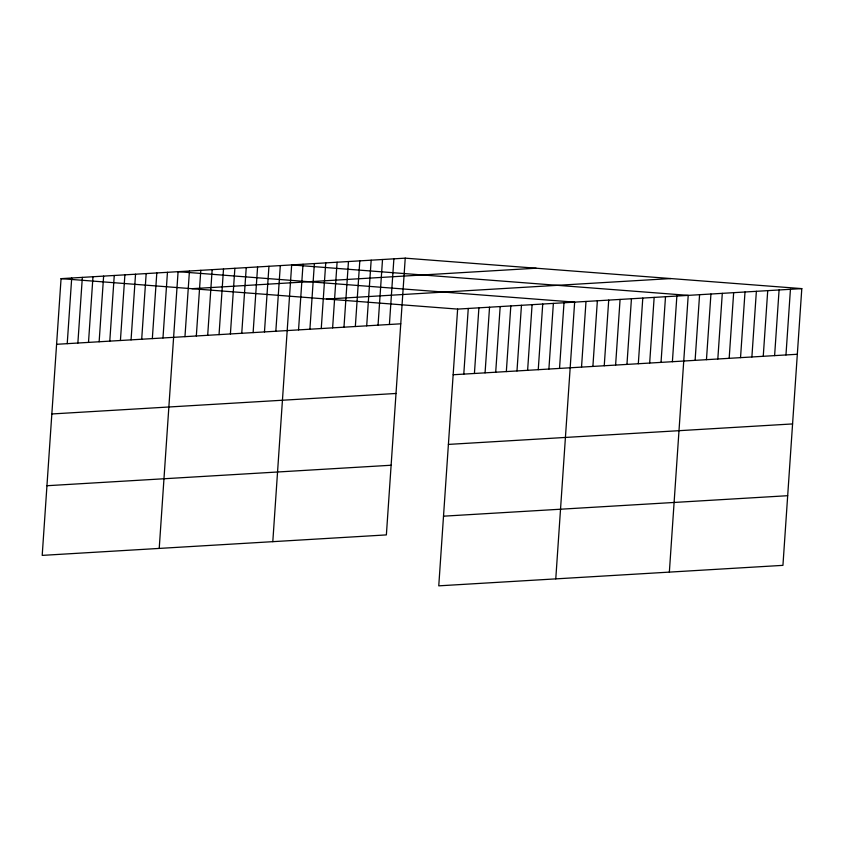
<?xml version="1.0" encoding="UTF-8"?>
<svg xmlns="http://www.w3.org/2000/svg" width="844" height="844" viewBox="0 0 844 844"><rect width="100%" height="100%" fill="white"/><g stroke="black" fill="none" stroke-linecap="round" stroke-linejoin="round"><path stroke-width="1.27" d="M405.236 258.158L61.063 278.647L42.2 555.384L386.373 534.906L405.236 258.158L801.8 288.616L782.937 565.353L438.764 585.841L457.627 309.094L801.8 288.616M67.225 343.666L71.708 278.014M77.87 343.033L82.343 277.381M88.504 342.4L92.977 276.748M99.138 341.767L103.622 276.115M109.783 341.134L114.256 275.482M120.418 340.501L124.891 274.849M131.063 339.868L135.536 274.216M141.697 339.235L146.17 273.583M152.331 338.602L156.805 272.95M162.976 337.969L167.45 272.317M159.221 548.421L178.084 271.684L574.648 302.131L555.774 578.879M184.963 336.661L189.446 270.998M196.325 335.975L200.798 270.323M207.687 335.3L212.16 269.647M219.039 334.625L223.512 268.972M230.401 333.95L234.875 268.297M241.753 333.274L246.237 267.622M253.116 332.599L257.589 266.947M264.467 331.924L268.951 266.271M275.83 331.249L280.303 265.596M272.802 541.669L291.665 264.921L688.219 295.368L669.355 572.116M298.544 329.898L303.017 264.246M309.906 329.223L314.379 263.571M321.258 328.548L325.742 262.895M332.62 327.873L337.094 262.22M343.972 327.198L348.456 261.545M355.335 326.522L359.808 260.859M366.697 325.847L371.17 260.184M378.049 325.162L382.522 259.509M389.411 324.486L393.884 258.834M463.789 374.114L468.262 308.461M474.423 373.481L478.907 307.828M485.068 372.848L489.541 307.195M495.702 372.215L500.175 306.562M506.337 371.582L510.82 305.929M516.982 370.949L521.455 305.296M527.616 370.316L532.089 304.663M538.25 369.683L542.734 304.03M548.895 369.05L553.369 303.397M559.53 368.417L564.003 302.764M581.527 367.108L586 301.456M592.889 366.433L597.362 300.781M604.241 365.758L608.714 300.105M615.603 365.083L620.076 299.43M626.955 364.408L631.439 298.755M638.317 363.732L642.79 298.08M649.669 363.057L654.153 297.404M661.031 362.382L665.505 296.729M672.394 361.707L676.867 296.044M695.108 360.346L699.581 294.693M706.46 359.671L710.933 294.018M717.822 358.995L722.295 293.343M729.174 358.32L733.658 292.668M740.536 357.645L745.009 291.992M751.888 356.97L756.372 291.317M763.25 356.295L767.724 290.642M774.613 355.619L779.086 289.967M785.964 354.944L790.438 289.292M191.936 288.69L536.109 268.213M326.765 299.05L670.938 278.562M56.59 344.299L400.763 323.811M453.154 374.747L797.327 354.269M51.843 413.961L396.015 393.473M448.396 444.408L792.579 423.931M46.947 485.722L391.12 465.244M443.511 516.18L787.684 495.702M61.063 278.647L457.627 309.094"/></g></svg>
